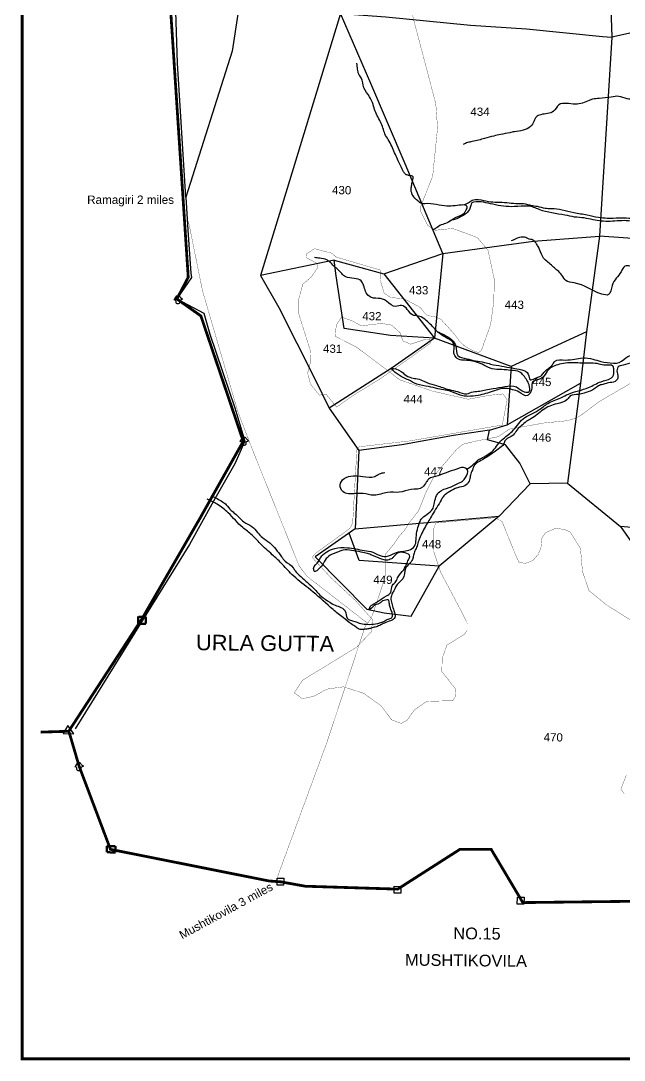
# Model space of a CAD drawing. Header units: feet. Extents: x 771100 to 779038, y 1577893 to 1588127.
# Drawn here: x 771100 to 773268, y 1577893 to 1581627 of the extents above; entities that cross this region are included whole.
import ezdxf
from ezdxf.enums import TextEntityAlignment as Align

# ---------------------------------------------------------------- set-up
doc = ezdxf.new("R2010")
doc.units = ezdxf.units.FT
doc.header["$LTSCALE"] = 15
doc.header["$MEASUREMENT"] = 0
doc.linetypes.add('HIDDEN2', pattern=[0.1875, 0.125, -0.0625])
for name, color, linetype in [('HILL', 17, 'Continuous'), ('PAPER SIZE', 10, 'Continuous'), ('PLOT', 7, 'Continuous'), ('PLOT NO', 7, 'Continuous'), ('ROADS', 6, 'Continuous'), ('TANKS-STREAM', 4, 'Continuous'), ('TEXT', 7, 'Continuous'), ('VILLAGE STONES', 240, 'Continuous')]:
    doc.layers.add(name, color=color, linetype=linetype)
doc.layers.add('VILLAGE BOUNDRY', color=5, linetype='HIDDEN2', lineweight=100)
doc.styles.get("Standard").update_dxf_attribs({"font": 'arial.ttf'})
doc.linetypes.add('DOTS', pattern='A,1e-06,-3,["●",Standard,S=3,R=0,X=-1.25,Y=-1.25],-3', length=6.000001)

msp = doc.modelspace()

# ---------------------------------------------------------------- linework, layer by layer
at = {"layer": 'HILL'}
for points in [[(772202.1, 1583173.3), (772197.7, 1583136.4), (772134.6, 1583090.6), (772103.8, 1582986), (772057.7, 1582797.6), (772026.3, 1582636.1), (771970.2, 1582239.3), (771859.8, 1581518), (771693.2, 1580993.6), (771663.8, 1581474.9), (771653.4, 1581773.7), (771834.8, 1582351.1), (771891.2, 1582551.3), (771821.5, 1583299.6), (771871.4, 1583622.7), (771923.6, 1583766.1), (771959.8, 1583900.2), (771948.1, 1583949.3), (771994.4, 1584130.9), (772016.1, 1584189.4)], [(771693.2, 1580993.6), (771700, 1580874.9), (771711, 1580720.7), (771713.2, 1580705.4), (771661.1, 1580628), (771758.5, 1580577.4), (771779.9, 1580501.6), (771868.8, 1580236.7), (771905.9, 1580117.3), (771869.5, 1580035.6), (771792.6, 1579901.8), (771706.3, 1579746.1), (771295.3, 1579083.2)]]:
    msp.add_lwpolyline(points, dxfattribs=at)
at = {"layer": 'PAPER SIZE', "color": 5, "const_width": 10}
msp.add_lwpolyline([(771105.5, 1588121.9), (778863, 1588121.9), (778863, 1577897.6), (771105.5, 1577897.6)], close=True, dxfattribs=at)
at = {"layer": 'PLOT'}
for points in [[(773255.8, 1584056), (773185.2, 1583452.4), (773163.3, 1583272.1), (773172, 1582762.4), (773188.8, 1582341.1), (773207.2, 1582054.5), (773223.4, 1581568.4), (773179.9, 1580853.5), (773133.2, 1580510.2), (773110.6, 1580325.3), (773063.9, 1579966), (772930.9, 1579963.3), (772818.4, 1579847.5), (772603.5, 1579668.1)], [(773323.3, 1582374.2), (773341.2, 1582087.1), (773590.3, 1582050.1), (773731.1, 1581923.7), (773722.5, 1581679.2), (773223.4, 1581568.4)], [(772249.2, 1581654.2), (772057.7, 1581024.5), (771961.6, 1580711.7), (772027.6, 1580596.9), (772157.2, 1580340.5), (772208.7, 1580236.1), (772315.2, 1580083.3), (772302.2, 1579802.3), (772157.8, 1579701.9), (772343.9, 1579513.8), (772406.4, 1579499.7), (772503.1, 1579487.8), (772603.5, 1579668.1), (772315.8, 1579687.7), (772280.2, 1579787)], [(772617, 1580791.1), (772481.8, 1581113.1), (772357.8, 1581402.3), (772249.2, 1581654.2), (772412.1, 1581642), (772716.2, 1581612), (772917.7, 1581598), (773189.9, 1581571.3), (773223.4, 1581568.4)], [(773698.7, 1581090.6), (773690.9, 1580817.1), (773179.9, 1580853.5)], [(772617, 1580791.1), (772942.3, 1580835.3), (773179.9, 1580853.5)], [(772404.6, 1580717.8), (772617, 1580791.1), (772586.6, 1580486.8)], [(772586.6, 1580486.8), (772429, 1580497.2), (772261.6, 1580521.5), (772233.6, 1580710.8), (772226.3, 1580767.7), (771961.6, 1580711.7)], [(772226.3, 1580767.7), (772404.6, 1580717.8), (772586.6, 1580486.8)], [(773936.8, 1580743.8), (773863.6, 1580408.6), (773866.5, 1580143.9), (773345.3, 1579802.3), (773254.6, 1579810.8)], [(773133.2, 1580510.2), (772861.5, 1580384.7), (772847.9, 1580175.8)], [(772861.5, 1580384.7), (772586.6, 1580486.8), (772435, 1580381)], [(772435, 1580381), (772208.7, 1580236.1)], [(772784.8, 1580156), (772847.9, 1580175.8), (773110.6, 1580325.3)], [(773063.9, 1579966), (773254.6, 1579810.8), (773457, 1579520), (773487.8, 1579462.7), (773468.8, 1579285.7), (773457, 1579154.2), (773785.4, 1578879.9), (773907.4, 1578977.7), (774204.8, 1579010.5), (774460.2, 1579266.5), (774607.8, 1579419.7), (774876.2, 1579650.6), (775036.1, 1579787.8), (775298.8, 1580012.5), (775426.8, 1580121), (775645, 1580210.8), (775808.6, 1580202.8), (776033.1, 1580206.1), (776125.6, 1580189.7), (776156.8, 1580183.5)], [(772930.9, 1579963.3), (772893, 1580037.7), (772841.9, 1580103.8), (772777.4, 1580122), (772784.8, 1580156), (772655.1, 1580137.6), (772469.7, 1580104.3), (772315.2, 1580083.3)], [(772302.2, 1579802.3), (772818.4, 1579847.5)]]:
    msp.add_lwpolyline(points, dxfattribs=at)
at = {"layer": 'ROADS', "linetype": 'DOTS', "ltscale": 0.5, "const_width": 1}
for points in [[(773307.9, 1579463.6), (773204.4, 1579528.7), (773141.7, 1579580.1), (773118.3, 1579648.5), (773111.1, 1579731.3), (773074.3, 1579790.4), (773053.9, 1579799.5), (773021.9, 1579804.2), (772985.7, 1579788.3), (772972.3, 1579768.8), (772968.8, 1579732.5), (772958.1, 1579708.7), (772939.7, 1579688.1), (772912.2, 1579677.6), (772889.8, 1579682.5), (772877.1, 1579710.3), (772829.4, 1579828.4), (772803, 1579841.9), (772646.7, 1579828.3), (772591.1, 1579822.8), (772582.8, 1579798.7), (772583.6, 1579721.1), (772608.7, 1579646), (772684.9, 1579502.3), (772704.6, 1579461.7), (772704.6, 1579437.8), (772693.9, 1579422.6), (772631.3, 1579384.5), (772614, 1579335.4), (772613.2, 1579289.1), (772662.6, 1579225.8), (772660.4, 1579197.3), (772652.3, 1579184.1), (772599.1, 1579183.2), (772558.8, 1579181.8), (772515.2, 1579151.9), (772488.6, 1579115), (772467.5, 1579102.7), (772432.3, 1579115.9), (772394.7, 1579166.2), (772332.4, 1579210.9), (772259.7, 1579234.4), (772199.6, 1579225.9), (772154.1, 1579200.6), (772112.2, 1579191.5), (772082.8, 1579212.7), (772112.9, 1579258.1), (772179.5, 1579298.8), (772240.7, 1579336.2), (772308, 1579377.6), (772358.7, 1579430.8), (772365.3, 1579474.4), (772302.2, 1579544.9), (772214.8, 1579626), (772146.9, 1579699.5), (772159, 1579713.7), (772282.3, 1579803.1), (772292.7, 1579822.5), (772307.8, 1580085.6), (772316.4, 1580096.8), (772499.4, 1580118.1), (772829.4, 1580174.9), (772833.2, 1580191), (772847.5, 1580265.3), (772832.9, 1580286.8), (772782.8, 1580281.7), (772707.7, 1580267.7), (772579.1, 1580296.9), (772461.7, 1580337.6), (772396.7, 1580387.4), (772306.4, 1580455.1), (772231, 1580493.2), (772233.4, 1580533.4), (772252.7, 1580563.2), (772291.5, 1580549.1), (772323.4, 1580531.4), (772396.6, 1580540.1), (772432.9, 1580533.9), (772464.1, 1580505.2), (772472.8, 1580477.3), (772501.6, 1580465.4), (772548.6, 1580481.2), (772569.9, 1580482.2), (772571.1, 1580468.7), (772489, 1580409.4), (772387.6, 1580338.5), (772293.2, 1580280.5), (772234.8, 1580239.3), (772217.2, 1580261.4), (772196.4, 1580286.5), (772173.1, 1580282.2), (772141.2, 1580322.2), (772130.9, 1580361.6), (772141.5, 1580402.3), (772140.2, 1580443.7), (772099.2, 1580574.1), (772099.8, 1580630.3), (772113.6, 1580681.1), (772143.7, 1580706.5), (772166.6, 1580739.8), (772164.1, 1580756.3), (772126.6, 1580775.9), (772125.4, 1580789.2), (772155.4, 1580808.7), (772216.2, 1580792.8), (772234.5, 1580778.1), (772391, 1580732.1), (772392.1, 1580694.6), (772406, 1580648.1), (772430.6, 1580632.8), (772455, 1580630.9), (772476.5, 1580629.4), (772536, 1580597.1), (772547, 1580582), (772558.6, 1580569.8), (772578.8, 1580565.4), (772593.1, 1580562.6), (772609.9, 1580555), (772661.3, 1580497.5), (772676.1, 1580476.5), (772694.8, 1580458.7), (772721.4, 1580443.8), (772744.2, 1580435.1), (772754.7, 1580442.1), (772787.9, 1580534.6), (772799.7, 1580619), (772801.5, 1580698.1), (772778.6, 1580804), (772740.4, 1580848.3), (772652.2, 1580881.3), (772588.5, 1580874.8), (772561.8, 1580892.7), (772538, 1580940.8), (772537.6, 1580961.8), (772580.1, 1581069.2), (772597.6, 1581242.4), (772591.3, 1581329.6), (772513.5, 1581624.7), (772472.4, 1581795.5)], [(773268.9, 1578849.9), (773256.5, 1578866.7), (773275.5, 1578916.6)]]:
    msp.add_lwpolyline(points, dxfattribs=at)
at = {"layer": 'ROADS', "linetype": 'HIDDEN2', "ltscale": 10, "const_width": 1}
for points in [[(772346.3, 1579462.6), (772128.9, 1579631.2), (772099.7, 1579670.1), (771934.8, 1580081), (771880.6, 1580221.7), (771753.4, 1580656.6), (771702.6, 1580907.5)], [(773507.5, 1580450.9), (773179.6, 1580260), (773105, 1580204.7), (773066.2, 1580190.7), (772980.1, 1580182.3), (772854.9, 1580160.1), (772816.3, 1580133.2), (772731.9, 1580116.5), (772688.5, 1580105.9), (772666.3, 1580087.7), (772588.5, 1579997.2), (772556.2, 1579933.8), (772529.4, 1579866.6), (772497.3, 1579825.9), (772477.6, 1579795.1), (772457.9, 1579773.1), (772441.6, 1579748.4), (772412.3, 1579713.2), (772412.1, 1579643.1), (772398.3, 1579594.5), (772359.5, 1579480.3), (772337.9, 1579452.2), (772199.9, 1579033.9), (772053.4, 1578635.6), (772019.1, 1578541.2)]]:
    msp.add_lwpolyline(points, dxfattribs=at)
at = {"layer": 'TANKS-STREAM'}
for points in [[(777623.7, 1581996.1), (777584.2, 1582051.1), (777578.4, 1582074.7), (777565.2, 1582110.3), (777551, 1582137), (777527.2, 1582158.8), (777475, 1582173), (777426.2, 1582179.9), (777380.2, 1582186.3), (777343.6, 1582186.7), (777274.5, 1582196.6), (777204.3, 1582207.9), (777142.2, 1582215.9), (777108.1, 1582220.9), (777081.8, 1582227.1), (777054.1, 1582234.1), (777023.9, 1582241.1), (776954, 1582243.9), (776932.8, 1582241.7), (776902.9, 1582233.2), (776873.3, 1582228.2), (776842.4, 1582224.7), (776824.8, 1582227.7), (776803.4, 1582230.4), (776728.7, 1582249.1), (776654.4, 1582270.9), (776615.1, 1582282.9), (776486.5, 1582307), (776470.1, 1582302.6), (776434.6, 1582291.8), (776395.1, 1582282.1), (776353.9, 1582264.5), (776328, 1582262), (776273.6, 1582267.1), (776258.1, 1582290.3), (776209.5, 1582320.5), (776187.6, 1582352), (776126.8, 1582384.7), (776073.3, 1582405.5), (776045.4, 1582411.3), (775993.4, 1582411.9), (775964.8, 1582400.5), (775905.8, 1582390.8), (775871.7, 1582378.4), (775840.4, 1582362.5), (775808.4, 1582346.6), (775764.2, 1582316), (775742.1, 1582300.7), (775714.3, 1582276.9), (775685.8, 1582252.5), (775634.2, 1582216), (775592.3, 1582200.9), (775574.3, 1582173.5), (775561.4, 1582151), (775553.5, 1582138.4), (775550.5, 1582128.5), (775568.7, 1582108.5), (775576.4, 1582103.5), (775591.1, 1582089.2), (775613.5, 1582062.9), (775630.3, 1582042.2), (775645.6, 1582018), (775668.4, 1581964.4), (775689.7, 1581902.7), (775695.2, 1581885.7), (775688, 1581878.7), (775658, 1581850.7), (775646.6, 1581841.7), (775631.6, 1581831.2), (775617.4, 1581822.2), (775591.8, 1581812.6), (775581.2, 1581812), (775577.5, 1581796.5), (775567.3, 1581769.9), (775561.5, 1581746.7), (775534.5, 1581724.7), (775523.8, 1581704.3), (775497.6, 1581696.5), (775474.5, 1581689.8), (775459.8, 1581683.7), (775418.1, 1581665.9), (775399.9, 1581651.5), (775389.6, 1581632.5), (775384.6, 1581621), (775368.4, 1581604.8), (775362, 1581597.3), (775356.4, 1581593.5), (775337.6, 1581589.9), (775308.9, 1581591.4), (775265.3, 1581591.9), (775234.7, 1581592.9), (775210.7, 1581599), (775198.9, 1581603.7), (775183.9, 1581602.8), (775148.3, 1581596.6), (775120.8, 1581590.6), (775099.7, 1581579), (775050.1, 1581562.9), (775024.3, 1581550.4), (775019.2, 1581541.5), (774976.8, 1581528.6), (774944.9, 1581513.9), (774934.7, 1581499.6), (774927.2, 1581475.7), (774925.3, 1581451.3), (774925.6, 1581425.7), (774926.6, 1581411.8), (774910.1, 1581387.1), (774890.4, 1581367.8), (774862.4, 1581350.3), (774839.4, 1581331.7), (774828.7, 1581320.7), (774819.1, 1581311.9), (774800.7, 1581308.2), (774778.6, 1581276.1), (774775.3, 1581270.6), (774752.1, 1581237.3), (774728.3, 1581219.5), (774711.7, 1581204.6), (774700.7, 1581201.1), (774677.8, 1581209.3), (774653.7, 1581217), (774623.4, 1581225.5), (774605.1, 1581232), (774580, 1581237.7), (774541.7, 1581243.3), (774492.3, 1581246), (774467.7, 1581249.6), (774428.9, 1581258.2), (774379.6, 1581267.2), (774312.6, 1581274.5), (774278.1, 1581288.9), (774251.9, 1581297.4), (774210.8, 1581318.2), (774172.7, 1581330), (774128.1, 1581337.9), (774081.2, 1581340.2), (774056.1, 1581326.4), (774034.1, 1581314.4), (774002.8, 1581300.3), (774000.9, 1581281.5), (774008.5, 1581261.7), (774005.4, 1581254.7), (773998.2, 1581240.9), (773991.9, 1581229.2), (773973, 1581220.6), (773959.8, 1581211.5), (773930.2, 1581193), (773910.4, 1581185.4), (773819.3, 1581195.5), (773780.2, 1581185.8), (773773, 1581167.1), (773768.9, 1581152.2), (773764.4, 1581139.2), (773752.5, 1581133.6), (773733.2, 1581131.2), (773699.1, 1581112.9), (773692.8, 1581098.6), (773685.2, 1581084.6), (773684.6, 1581069.8), (773685.8, 1581063.6), (773691.8, 1581048.7), (773704.8, 1581030.1), (773719.1, 1581013.8), (773726.4, 1581000.6), (773730.2, 1580989.2), (773727.8, 1580967.3), (773725.7, 1580939.8), (773713.5, 1580900.5), (773708, 1580880), (773705.8, 1580841), (773706.6, 1580825.7), (773705.1, 1580811.3), (773696.5, 1580784), (773691.5, 1580772.6), (773683, 1580757.4), (773674.5, 1580740), (773663.5, 1580729.1), (773646.7, 1580717.5), (773631.2, 1580706.3), (773616, 1580679.3), (773596.6, 1580665.9), (773582, 1580648.1), (773579.5, 1580626.4), (773568.8, 1580614.2), (773554.1, 1580589), (773536.3, 1580562), (773526.1, 1580547.7), (773520.2, 1580528.9), (773511.7, 1580513.7), (773498.7, 1580491.1), (773454.5, 1580462.4), (773413.6, 1580446.6), (773383.6, 1580431.6), (773361.6, 1580423.5), (773297.8, 1580400.1), (773264, 1580390), (773246.4, 1580383.6), (773242.6, 1580363.9), (773244.9, 1580343.5), (773235.2, 1580331.7), (773211.4, 1580326.7), (773194.7, 1580322.1), (773179.8, 1580317.4), (773163.5, 1580307.1), (773146.3, 1580297.2), (773124.3, 1580290), (773104.9, 1580284.9), (773074.2, 1580279.6), (773063.8, 1580266.8), (773026.8, 1580251.5), (772977, 1580229.7), (772955.4, 1580212.4), (772932.9, 1580196.9), (772917, 1580188.3), (772898.4, 1580171.8), (772882.5, 1580156.7), (772868.7, 1580138.9), (772841.7, 1580121), (772835.4, 1580107.4), (772815.5, 1580088.4), (772795.6, 1580073.7), (772774.4, 1580059.9), (772753.7, 1580047), (772732.9, 1580033.7), (772722.6, 1580013.2), (772715.8, 1579995), (772712.6, 1579978.4), (772700.6, 1579959.7), (772676.8, 1579951.7), (772661, 1579947), (772635.8, 1579932.4), (772628.8, 1579928.1), (772617.3, 1579916.8), (772610.6, 1579905.5), (772578.5, 1579852.4), (772566.4, 1579831.6), (772554.3, 1579810.7), (772541.4, 1579786.3), (772529.9, 1579759.9), (772524.1, 1579740.3), (772516.2, 1579722.9), (772511.1, 1579706.9), (772507.5, 1579692.2), (772482.6, 1579659.6), (772473, 1579622.9), (772458.2, 1579608.4), (772440.3, 1579579.2), (772433.2, 1579566), (772430.2, 1579547.8), (772434.2, 1579528.9), (772441, 1579508.5), (772444.1, 1579483.5), (772406.8, 1579463.6), (772389.9, 1579454.6), (772373.7, 1579449.2), (772359.7, 1579445.2), (772347.7, 1579442.5), (772331.6, 1579440.6), (772316.2, 1579441.4), (772305, 1579448.5), (772287.6, 1579460.6), (772259.2, 1579482.6), (772241.1, 1579496.1), (772204.3, 1579528), (772133, 1579589.4), (772074, 1579638.3), (772035.9, 1579678.6), (772004, 1579709), (771960.2, 1579749.4), (771931.1, 1579779.8), (771897.8, 1579806.7), (771845.5, 1579859.6), (771805.9, 1579890.8), (771769.7, 1579908)], [(772639.3, 1580906.5), (772670.5, 1580924.4), (772693.2, 1580935.9), (772698.6, 1580943.9), (772704.3, 1580958.2), (772660.5, 1580963.1), (772631.5, 1580961.3), (772552.1, 1580970.3), (772539.5, 1580970.7), (772531.1, 1580976.8), (772519.8, 1580986.5), (772502.5, 1581024.3), (772505, 1581037.9), (772508.3, 1581055.8), (772510, 1581066.4), (772493.7, 1581072.1), (772482.9, 1581075.9), (772475.6, 1581085.2), (772456.7, 1581124.2), (772435.6, 1581170.8), (772423.6, 1581195.3), (772411.2, 1581215.7), (772395.6, 1581258.4), (772373.2, 1581303.3), (772365.9, 1581327), (772353.5, 1581354.5), (772333.2, 1581386.7), (772323.4, 1581422.7), (772314.6, 1581436), (772310.5, 1581453.5), (772307.6, 1581474.7)], [(772687.7, 1580965.7), (772707.4, 1580973), (772722, 1580982.7), (772744.6, 1580985.3), (772780.4, 1580978.6), (772846.4, 1580974.4), (772878.8, 1580971.2), (772906, 1580970.9), (772935.4, 1580964.2), (772955.1, 1580961.1), (772984, 1580954.5), (773006.5, 1580953.1), (773045.3, 1580948.6), (773086.7, 1580938.8), (773135.2, 1580930.2), (773175.6, 1580921.7), (773207.5, 1580918.5), (773250.3, 1580919.2), (773284.4, 1580918.8), (773324.9, 1580915.5), (773360.8, 1580913.4), (773419.2, 1580908.7), (773447, 1580907.9), (773458.1, 1580920.5), (773487.3, 1580944.5), (773510.7, 1580967.4), (773531.7, 1580983.3), (773580.6, 1581035.8), (773602.1, 1581043.1), (773619, 1581058.5), (773625.1, 1581082.7), (773631, 1581096.6), (773650.8, 1581107.9), (773668.3, 1581118.7), (773695.6, 1581127.7), (773699.1, 1581135.2), (773662.3, 1581151.7), (773634.5, 1581156.1), (773620.8, 1581167.2), (773613.5, 1581193.9), (773621.7, 1581215.6), (773598.1, 1581229.2), (773572.6, 1581227.1), (773554.1, 1581220.4), (773543.6, 1581219.9), (773519.5, 1581239.8), (773506.4, 1581257.3), (773497.9, 1581278.2), (773497.6, 1581297.9), (773489.2, 1581326.9), (773476.1, 1581349), (773451.8, 1581355.6), (773425.8, 1581355.3), (773369.6, 1581349.5), (773364.9, 1581349.6), (773326.1, 1581348.2), (773278.7, 1581347), (773248.7, 1581356), (773221.4, 1581353.4), (773178.5, 1581348.6), (773154.2, 1581345.4), (773142.2, 1581340.9), (773092.3, 1581327.6), (773033.8, 1581325.3), (773013.8, 1581302.4), (772968.6, 1581290.1), (772951.7, 1581281.1), (772948.2, 1581276.5), (772940.4, 1581258.6), (772931.6, 1581247.2), (772873.6, 1581228.7), (772857.3, 1581225.4), (772824.2, 1581218.8), (772799.3, 1581213.3), (772766.8, 1581204.4), (772745.3, 1581198.8), (772721.5, 1581193.3), (772705.8, 1581190), (772690.1, 1581183.2)], [(772596.1, 1580510.9), (772619.8, 1580500), (772648.6, 1580481), (772662.9, 1580458.7), (772670.6, 1580425.4), (772701.6, 1580413.2), (772733.9, 1580405.6), (772766.2, 1580400.2), (772788.3, 1580394), (772828.2, 1580386.8), (772865.2, 1580380), (772900.1, 1580373.2), (772923.4, 1580358.1), (772930.4, 1580337.6), (772946.6, 1580341.7), (772958.2, 1580346.7), (772970.2, 1580352.1), (772979.2, 1580363.5), (773010.1, 1580391.5), (773018.3, 1580402.9), (773058, 1580408.5), (773119, 1580415.9), (773156, 1580411.7), (773184, 1580403.8), (773229.9, 1580397.3), (773250.4, 1580399.7), (773281.7, 1580421.5), (773321, 1580427.4), (773357.3, 1580437.7), (773420.6, 1580467.8), (773458.7, 1580487.8), (773472.8, 1580494.5), (773491.3, 1580507.9), (773533.5, 1580585.6), (773541.5, 1580614.9), (773561, 1580652.1), (773571, 1580667.7), (773608.9, 1580699.5), (773639.5, 1580733.2), (773654.1, 1580749.7), (773676.1, 1580768.2), (773682.1, 1580780), (773691.3, 1580800.4), (773696.4, 1580875.1), (773699.7, 1580910.4), (773710.3, 1580944.8), (773716.1, 1580971.5), (773712.5, 1580991.1), (773696.1, 1581017.2), (773680.7, 1581053.9), (773671.3, 1581088.1), (773668.9, 1581102.1), (773644.1, 1581095.6), (773636.4, 1581089.7), (773631.4, 1581066.8), (773627, 1581053.2), (773616.2, 1581035.4), (773606.3, 1581026.6), (773593.9, 1581018.2), (773576.7, 1581008.6), (773559.1, 1580990.5), (773535.4, 1580972.2), (773514.8, 1580959.6), (773504, 1580949.5), (773489.4, 1580931.8), (773469.2, 1580918), (773455, 1580904.9), (773445.6, 1580898.7), (773423.4, 1580895.5), (773394.1, 1580902.6), (773376.2, 1580904.9), (773348.5, 1580901.8), (773319.6, 1580902.1), (773283.9, 1580908.4), (773217.4, 1580906.6), (773156.1, 1580912.3), (773124.7, 1580919), (773089.8, 1580922.4), (773055.3, 1580929.1), (772963.1, 1580949.2), (772944, 1580957.1), (772921.5, 1580961.6), (772873.4, 1580959.7), (772796.8, 1580968.1), (772727, 1580975.7), (772720.2, 1580973.2), (772717.1, 1580963.8), (772704.5, 1580938.9), (772687.3, 1580926.7), (772659.1, 1580913.8), (772644.5, 1580909.3), (772631.7, 1580901.3), (772611, 1580894.1), (772591.3, 1580881.9), (772579.7, 1580875.7)], [(773433.1, 1580895), (773405.5, 1580881.2), (773390.6, 1580864.7), (773390.5, 1580849.3), (773386.3, 1580831.3), (773366.6, 1580809.5), (773342.2, 1580776.4), (773330, 1580759.1), (773308.4, 1580743.3), (773288.4, 1580746.2), (773271, 1580745.7), (773256.8, 1580725.8), (773224.8, 1580676.7), (773211.7, 1580643.4), (773187.6, 1580645.5), (773088.9, 1580685.5), (773058.5, 1580693.8), (773044.6, 1580713.7), (773028.8, 1580729.8), (773013.9, 1580742.6), (772998.6, 1580756.8), (772981.8, 1580770.6), (772970.8, 1580789.4), (772957, 1580820.1), (772949.6, 1580830.9), (772940.3, 1580839.5), (772921.6, 1580844.8), (772915.1, 1580848.6), (772892.1, 1580848.4), (772861.9, 1580836.5)], [(772700.3, 1580016), (772723.1, 1580030.4), (772744, 1580049.4), (772759, 1580058.1), (772801.3, 1580088.1), (772818, 1580110.4), (772827.9, 1580120.4), (772847.8, 1580137.6), (772865.3, 1580151.8), (772904.6, 1580197.1), (772959.4, 1580228), (772993.9, 1580252.3), (773040.8, 1580273.1), (773068, 1580286), (773140.2, 1580309.8), (773185.4, 1580330.6), (773220.1, 1580343.1), (773227.6, 1580349.4), (773230.9, 1580372.4), (773227.7, 1580387), (773200.6, 1580389.6), (773178, 1580394.2), (773149.9, 1580397.2), (773121.2, 1580397.5), (773095.4, 1580398.2), (773065, 1580398.1), (773035.5, 1580393.4), (773013, 1580385.2), (772995.6, 1580373.5), (772979.5, 1580350.3), (772967.2, 1580341), (772952.6, 1580336.1), (772937.9, 1580327.1), (772936.5, 1580314.9), (772929.8, 1580289.7), (772920.3, 1580280.5), (772890.7, 1580293.4), (772867.1, 1580301.7), (772841.4, 1580306.4), (772796.9, 1580296.4), (772743.3, 1580281.4), (772706.7, 1580278), (772688.4, 1580279.6), (772651.8, 1580293.5), (772598.8, 1580304.9), (772564.7, 1580313.4), (772523.1, 1580321.9), (772493.2, 1580337.1), (772474, 1580345.4), (772434.6, 1580378.5), (772467.3, 1580367.3), (772479.7, 1580357), (772504.6, 1580344.3), (772525.2, 1580340.7), (772548.5, 1580332.6), (772559.3, 1580327.8), (772594.4, 1580317), (772639, 1580302.1), (772669.1, 1580295.1), (772702.9, 1580287.3), (772725.3, 1580294.5), (772749.3, 1580296.6), (772770.7, 1580301.8), (772797.2, 1580306.2), (772839.8, 1580313.3), (772880.8, 1580312.2), (772909.3, 1580294.3), (772927, 1580295.5), (772926.2, 1580319.5), (772918.6, 1580336.5), (772906.2, 1580352.8), (772892.8, 1580365.5), (772861.1, 1580371.2), (772828.6, 1580374.3), (772793.8, 1580377.3), (772764.1, 1580390.1), (772708.5, 1580406.8), (772664.3, 1580417.1), (772656.7, 1580433.7), (772657.3, 1580460.4), (772647.3, 1580477.5), (772636.2, 1580484.7), (772598.8, 1580509.2), (772584.4, 1580523.9), (772546.5, 1580558.5), (772529.3, 1580566.4), (772507.1, 1580570.7), (772489, 1580590.5), (772468.1, 1580604.3), (772447.8, 1580600.8), (772414.7, 1580619.6), (772399.9, 1580627.5), (772368.1, 1580631.2), (772351.6, 1580637.8), (772331.7, 1580677.2), (772323.7, 1580692.5), (772267.9, 1580707.4), (772239.7, 1580734.1), (772224.6, 1580745.8), (772209.9, 1580761.8), (772200.1, 1580768.3), (772174.8, 1580774.3), (772155.9, 1580776.6)], [(771786.3, 1579919.8), (771825.1, 1579899.4), (771838.8, 1579888.2), (771856.1, 1579868.1), (771869.8, 1579857.2), (771901.8, 1579827.4), (771930.6, 1579810.2), (771951.1, 1579789.3), (771968.9, 1579770.5), (771994.9, 1579751.3), (772016.7, 1579729), (772037.3, 1579701.4), (772050.5, 1579686.1), (772078.9, 1579662), (772086.4, 1579650.5), (772100.7, 1579635.9), (772148.3, 1579592.4), (772164.4, 1579575.7), (772179.1, 1579560.4), (772210.2, 1579538.4), (772229.4, 1579527.8), (772266.1, 1579506.1), (772273.2, 1579481.3), (772300, 1579469.3), (772322, 1579461.9), (772346.5, 1579458.9), (772375.1, 1579460.3), (772404.5, 1579469.6), (772420.5, 1579477.4), (772433.3, 1579482.8), (772435.5, 1579493.4), (772431.5, 1579508.6), (772425.8, 1579524.5), (772423.6, 1579540.1), (772420.2, 1579547), (772415, 1579547.1), (772397.7, 1579540.7), (772388.3, 1579533.9), (772369.6, 1579526.2), (772360.2, 1579516.6), (772352.9, 1579512.9), (772355.4, 1579522.5), (772366.5, 1579531), (772377, 1579537.8), (772384.3, 1579542.6), (772414.2, 1579561), (772429.2, 1579572.9), (772435.6, 1579599.4), (772447.9, 1579612.4), (772456.3, 1579629.9), (772475.9, 1579654.7), (772487.6, 1579678), (772495.3, 1579695.2), (772498.5, 1579703.1), (772481.4, 1579715.3), (772453.5, 1579714.9), (772439.9, 1579700.9), (772431.9, 1579694.5), (772414.2, 1579689.5), (772396.6, 1579693.1), (772361.6, 1579707.6), (772346.1, 1579712.9), (772323.2, 1579718.4), (772288.4, 1579724.7), (772258.4, 1579725.7), (772242.1, 1579719.6), (772212, 1579706.8), (772193.5, 1579689.8), (772184, 1579672.3), (772166.2, 1579653.6), (772156.1, 1579648.2), (772152.5, 1579658.9), (772170, 1579684.5), (772177.4, 1579698.3), (772199.3, 1579719.4), (772228.1, 1579731.1), (772273.7, 1579734.1), (772333.9, 1579724.5), (772364.9, 1579718), (772384.5, 1579708.5), (772413.3, 1579702.7), (772443.8, 1579714.8), (772471.1, 1579721.1), (772494.7, 1579725.7), (772514.8, 1579739.9), (772520.6, 1579763.3), (772523.7, 1579792.6), (772531.5, 1579820), (772538.9, 1579836.5), (772579.4, 1579872.6), (772585.2, 1579890.8), (772604.3, 1579935.4), (772638.9, 1579950.2), (772668, 1579963.7), (772687.8, 1579973.8), (772697.9, 1579986.1), (772704.8, 1580014), (772698.6, 1580020.3), (772666.9, 1580016.8), (772628.1, 1580003.8), (772598.6, 1579992.4), (772565.7, 1579980.6), (772557, 1579969.4), (772544, 1579951.6), (772502.7, 1579943), (772460.1, 1579933.5), (772417.7, 1579932.9), (772369.3, 1579922.4), (772330.3, 1579929), (772302.4, 1579928.6), (772257.3, 1579936.3), (772247.5, 1579959.5), (772261.9, 1579982.4), (772294.1, 1579992.4), (772329.6, 1579990), (772372, 1579990.6), (772388.7, 1579999.4), (772408.8, 1580004.7)]]:
    msp.add_spline(points, degree=3, dxfattribs=at)
at = {"layer": 'VILLAGE BOUNDRY', "lineweight": -2, "ltscale": 10, "const_width": 10}
for points in [[(773605.5, 1578467.3), (772904, 1578459), (772790.2, 1578650.5), (772678, 1578650.4), (772454.4, 1578507.4), (772122.7, 1578517.8), (772034.9, 1578533.5), (771991.7, 1578536.8), (771422.6, 1578650.3), (771309.7, 1578949.9), (771273, 1579075.3), (771534.2, 1579476), (771744.6, 1579840.8), (771899.6, 1580116.6), (771747.4, 1580567), (771661.1, 1580628), (771702, 1580706), (771635.5, 1581715.8)], [(771272.4, 1579074.6), (771172.1, 1579071.5)]]:
    msp.add_lwpolyline(points, dxfattribs=at)
at = {"layer": 'VILLAGE BOUNDRY'}
for points in [[(771522, 1579486.4), (771550, 1579486.1), (771549.8, 1579460.2), (771521.7, 1579460.5)], [(771409.8, 1578661.7), (771440.9, 1578661.3), (771440.6, 1578639.4), (771409.6, 1578639.7)]]:
    msp.add_lwpolyline(points, close=True, dxfattribs=at)
at = {"layer": 'VILLAGE STONES'}
msp.add_lwpolyline([(771252.6, 1579066.2), (771291.6, 1579065.8), (771269.4, 1579095.6), (771252.6, 1579066.2)], dxfattribs=at)
for points in [[(772021.2, 1578547.2), (772044.9, 1578547), (772044.7, 1578521.9), (772021, 1578522.1)], [(772442.3, 1578517.6), (772466, 1578517.4), (772465.7, 1578492.3), (772442, 1578492.5)], [(772884.4, 1578478.1), (772908.2, 1578477.9), (772907.9, 1578452.8), (772884.2, 1578453)]]:
    msp.add_lwpolyline(points, close=True, dxfattribs=at)
for points in [[(771650.8, 1580624.8), (771656.4, 1580631.9), (771661.6, 1580639.4), (771668.3, 1580640.6), (771674.6, 1580632.8), (771681.1, 1580627.4), (771672, 1580622), (771671.2, 1580614), (771659.7, 1580611.4), (771657.5, 1580621.5), (771651.1, 1580625.1)], [(771888, 1580116), (771893.7, 1580123), (771898.8, 1580130.6), (771905.6, 1580131.8), (771911.9, 1580124), (771918.4, 1580118.5), (771909.3, 1580113.2), (771908.5, 1580105.1), (771896.9, 1580102.6), (771894.8, 1580112.7), (771888.3, 1580116.3)], [(771294.8, 1578946.5), (771300.5, 1578953.5), (771305.6, 1578961.1), (771312.4, 1578962.3), (771318.6, 1578954.5), (771325.2, 1578949), (771316.1, 1578943.7), (771315.3, 1578935.6), (771303.7, 1578933.1), (771301.5, 1578943.2), (771295.1, 1578946.8)]]:
    msp.add_spline(points, degree=3, dxfattribs=at)

# ---------------------------------------------------------------- texts
at = {"layer": 'PLOT NO'}
for s, p in [('434', (772750.2, 1581300.8)), ('430', (772253.2, 1581019)), ('433', (772529.9, 1580659.6)), ('443', (772873.4, 1580607.3)), ('432', (772361.7, 1580566.2)), ('431', (772220.8, 1580449.3)), ('445', (772972.2, 1580330)), ('444', (772510, 1580268.3)), ('446', (772971.7, 1580130.3)), ('447', (772583.9, 1580007.8)), ('448', (772576.1, 1579747.1)), ('449', (772401.4, 1579619.1)), ('470', (773013.3, 1579052.8))]:
    msp.add_text(s, height=29.66, rotation=359.3999, dxfattribs=at).set_placement(p, align=Align.MIDDLE_CENTER)
msp.add_text('Ramagiri 2 miles ', height=30, dxfattribs=at).set_placement((771338.8, 1580969.6))
msp.add_text('Mushtikovila 3 miles ', height=30, rotation=28.5939, dxfattribs=at).set_placement((771680, 1578326.7))
at = {"layer": 'TEXT'}
msp.add_text('URLA GUTTA', height=56.06, rotation=359.3999, dxfattribs=at).set_placement((771729.6, 1579366))
at = {"layer": 'TEXT', "color": 1}
for s, height, p in [('NO.15', 42.12, (772654.1, 1578327.7)), ('MUSHTIKOVILA', 42.116, (772480.6, 1578232.7))]:
    msp.add_text(s, height=height, rotation=359.3999, dxfattribs=at).set_placement(p)

doc.saveas('drawing.dxf')
